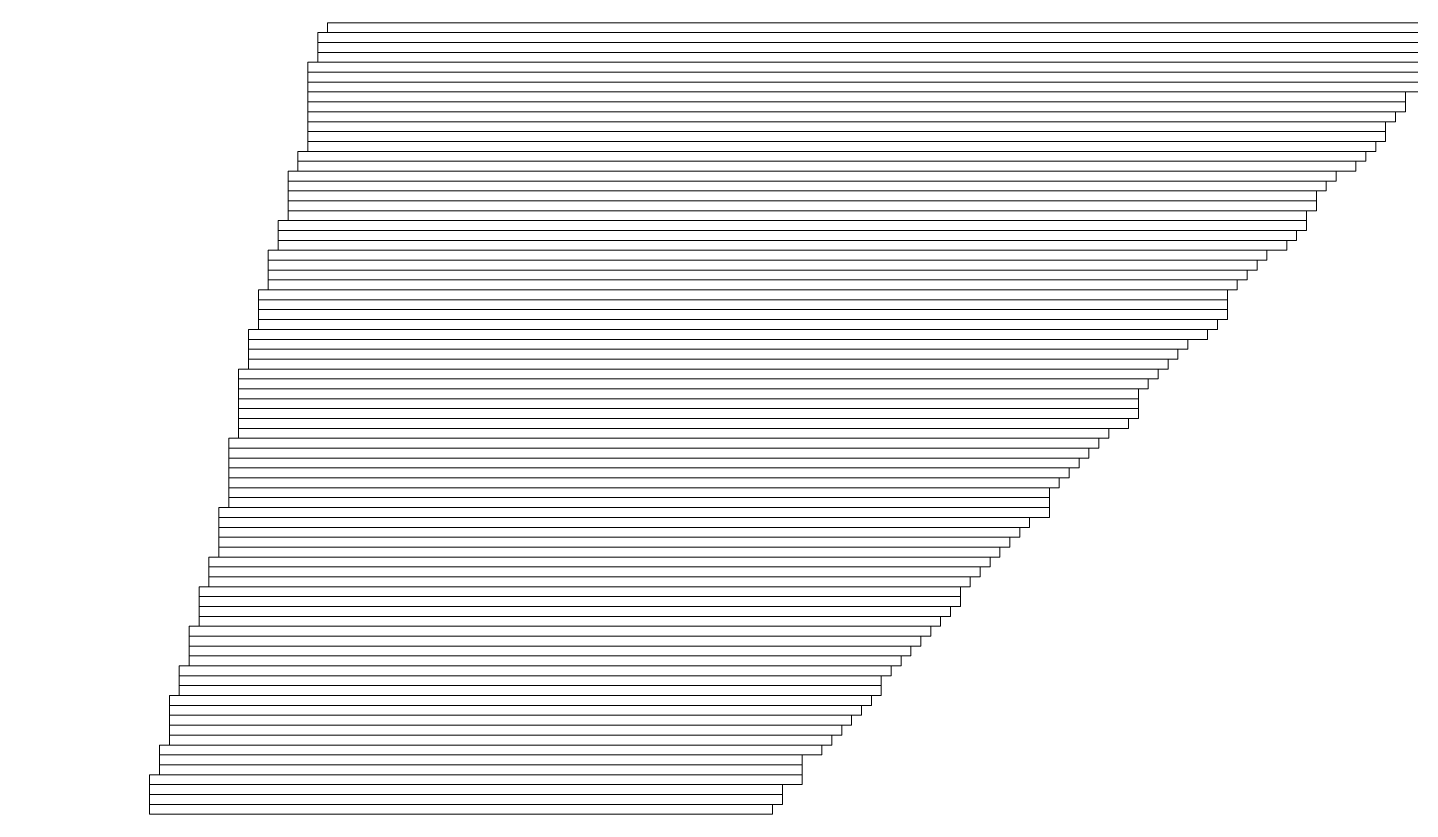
# Model space of a CAD drawing. Header units: millimetres. Extents: x -86 to 67, y -55 to 52.
# Drawn here: x -34.069 to -30.517, y -53.253 to -51.247 of the extents above; entities that cross this region are included whole.
import ezdxf

# ---------------------------------------------------------------- set-up
doc = ezdxf.new("R2010")
doc.units = ezdxf.units.MM
doc.header["$MEASUREMENT"] = 0
doc.layers.add('BG_OUTLINE', color=7, linetype='Continuous')
doc.layers.add('MA_PEN3', color=7, linetype='Continuous')

msp = doc.modelspace()

# ---------------------------------------------------------------- linework, layer by layer
at = {"layer": 'BG_OUTLINE', "color": 3, "lineweight": 9}
msp.add_open_spline([(-60.0926, 34.7331), (-60.0926, 34.7331), (63.7724, 34.7331), (63.7724, 34.7331), (63.7724, 34.7331), (64.585, 34.7336), (65.3646, 34.4113), (65.9396, 33.837), (65.9396, 33.837), (66.5146, 33.2627), (66.8379, 32.4797), (66.8384, 31.667), (66.8384, 31.667), (66.8384, 31.667), (66.8412, -52.28), (66.8412, -52.28), (66.8412, -52.28), (66.8412, -52.28), (66.8384, -52.1933), (66.8384, -52.1933), (66.8384, -52.1933), (66.8389, -53.006), (66.5166, -53.7856), (65.9424, -54.3606), (65.9424, -54.3606), (65.3681, -54.9356), (64.585, -55.2589), (63.7724, -55.2594), (63.7724, -55.2594), (63.7724, -55.2594), (-60.1869, -55.2594), (-60.1869, -55.2594), (-60.1869, -55.2594), (-60.1869, -55.2594), (-60.0853, -55.2518), (-60.0853, -55.2518), (-60.0853, -55.2518), (-60.8979, -55.2523), (-61.6775, -54.9299), (-62.2525, -54.3557), (-62.2525, -54.3557), (-62.8275, -53.7814), (-63.1508, -52.9984), (-63.1513, -52.1857), (-63.1513, -52.1857), (-63.1513, -52.1857), (-63.1587, 31.667), (-63.1587, 31.667), (-63.1587, 31.667), (-63.1592, 32.4797), (-62.8369, 33.2593), (-62.2626, 33.8343), (-62.2626, 33.8343), (-61.6883, 34.4093), (-60.9053, 34.7326), (-60.0926, 34.7331)], degree=3, knots=[0, 0, 0, 0, 0.071429, 0.071429, 0.071429, 0.071429, 0.142857, 0.142857, 0.142857, 0.142857, 0.214286, 0.214286, 0.214286, 0.214286, 0.285714, 0.285714, 0.285714, 0.285714, 0.357143, 0.357143, 0.357143, 0.357143, 0.428571, 0.428571, 0.428571, 0.428571, 0.5, 0.5, 0.5, 0.5, 0.571429, 0.571429, 0.571429, 0.571429, 0.642857, 0.642857, 0.642857, 0.642857, 0.714286, 0.714286, 0.714286, 0.714286, 0.785714, 0.785714, 0.785714, 0.785714, 0.857143, 0.857143, 0.857143, 0.857143, 0.928571, 0.928571, 0.928571, 0.928571, 1, 1, 1, 1], dxfattribs=at)
at = {"layer": 'MA_PEN3', "color": 5, "lineweight": 9}
for points in [[(-33.2984, -51.2594), (-33.2984, -51.2594), (-33.2984, -51.234), (-33.2984, -51.234), (-33.2984, -51.234), (-33.2984, -51.234), (-30.352, -51.234), (-30.352, -51.234), (-30.352, -51.234), (-30.352, -51.234), (-30.352, -51.2594), (-30.352, -51.2594), (-30.352, -51.2594), (-30.352, -51.2594), (-33.2984, -51.2594), (-33.2984, -51.2594)], [(-33.3238, -51.2848), (-33.3238, -51.2848), (-33.3238, -51.2594), (-33.3238, -51.2594), (-33.3238, -51.2594), (-33.3238, -51.2594), (-30.352, -51.2594), (-30.352, -51.2594), (-30.352, -51.2594), (-30.352, -51.2594), (-30.352, -51.2848), (-30.352, -51.2848), (-30.352, -51.2848), (-30.352, -51.2848), (-33.3238, -51.2848), (-33.3238, -51.2848)], [(-33.3238, -51.3102), (-33.3238, -51.3102), (-33.3238, -51.2848), (-33.3238, -51.2848), (-33.3238, -51.2848), (-33.3238, -51.2848), (-30.3774, -51.2848), (-30.3774, -51.2848), (-30.3774, -51.2848), (-30.3774, -51.2848), (-30.3774, -51.3102), (-30.3774, -51.3102), (-30.3774, -51.3102), (-30.3774, -51.3102), (-33.3238, -51.3102), (-33.3238, -51.3102)], [(-33.3238, -51.3356), (-33.3238, -51.3356), (-33.3238, -51.3102), (-33.3238, -51.3102), (-33.3238, -51.3102), (-33.3238, -51.3102), (-30.4028, -51.3102), (-30.4028, -51.3102), (-30.4028, -51.3102), (-30.4028, -51.3102), (-30.4028, -51.3356), (-30.4028, -51.3356), (-30.4028, -51.3356), (-30.4028, -51.3356), (-33.3238, -51.3356), (-33.3238, -51.3356)], [(-33.3492, -51.361), (-33.3492, -51.361), (-33.3492, -51.3356), (-33.3492, -51.3356), (-33.3492, -51.3356), (-33.3492, -51.3356), (-30.4282, -51.3356), (-30.4282, -51.3356), (-30.4282, -51.3356), (-30.4282, -51.3356), (-30.4282, -51.361), (-30.4282, -51.361), (-30.4282, -51.361), (-30.4282, -51.361), (-33.3492, -51.361), (-33.3492, -51.361)], [(-33.3492, -51.3864), (-33.3492, -51.3864), (-33.3492, -51.361), (-33.3492, -51.361), (-33.3492, -51.361), (-33.3492, -51.361), (-30.4536, -51.361), (-30.4536, -51.361), (-30.4536, -51.361), (-30.4536, -51.361), (-30.4536, -51.3864), (-30.4536, -51.3864), (-30.4536, -51.3864), (-30.4536, -51.3864), (-33.3492, -51.3864), (-33.3492, -51.3864)], [(-33.3492, -51.4118), (-33.3492, -51.4118), (-33.3492, -51.3864), (-33.3492, -51.3864), (-33.3492, -51.3864), (-33.3492, -51.3864), (-30.479, -51.3864), (-30.479, -51.3864), (-30.479, -51.3864), (-30.479, -51.3864), (-30.479, -51.4118), (-30.479, -51.4118), (-30.479, -51.4118), (-30.479, -51.4118), (-33.3492, -51.4118), (-33.3492, -51.4118)], [(-33.3492, -51.4372), (-33.3492, -51.4372), (-33.3492, -51.4118), (-33.3492, -51.4118), (-33.3492, -51.4118), (-33.3492, -51.4118), (-30.5298, -51.4118), (-30.5298, -51.4118), (-30.5298, -51.4118), (-30.5298, -51.4118), (-30.5298, -51.4372), (-30.5298, -51.4372), (-30.5298, -51.4372), (-30.5298, -51.4372), (-33.3492, -51.4372), (-33.3492, -51.4372)], [(-33.3492, -51.4626), (-33.3492, -51.4626), (-33.3492, -51.4372), (-33.3492, -51.4372), (-33.3492, -51.4372), (-33.3492, -51.4372), (-30.5298, -51.4372), (-30.5298, -51.4372), (-30.5298, -51.4372), (-30.5298, -51.4372), (-30.5298, -51.4626), (-30.5298, -51.4626), (-30.5298, -51.4626), (-30.5298, -51.4626), (-33.3492, -51.4626), (-33.3492, -51.4626)], [(-33.3492, -51.488), (-33.3492, -51.488), (-33.3492, -51.4626), (-33.3492, -51.4626), (-33.3492, -51.4626), (-33.3492, -51.4626), (-30.5552, -51.4626), (-30.5552, -51.4626), (-30.5552, -51.4626), (-30.5552, -51.4626), (-30.5552, -51.488), (-30.5552, -51.488), (-30.5552, -51.488), (-30.5552, -51.488), (-33.3492, -51.488), (-33.3492, -51.488)], [(-33.3492, -51.5134), (-33.3492, -51.5134), (-33.3492, -51.488), (-33.3492, -51.488), (-33.3492, -51.488), (-33.3492, -51.488), (-30.5806, -51.488), (-30.5806, -51.488), (-30.5806, -51.488), (-30.5806, -51.488), (-30.5806, -51.5134), (-30.5806, -51.5134), (-30.5806, -51.5134), (-30.5806, -51.5134), (-33.3492, -51.5134), (-33.3492, -51.5134)], [(-33.3492, -51.5388), (-33.3492, -51.5388), (-33.3492, -51.5134), (-33.3492, -51.5134), (-33.3492, -51.5134), (-33.3492, -51.5134), (-30.5806, -51.5134), (-30.5806, -51.5134), (-30.5806, -51.5134), (-30.5806, -51.5134), (-30.5806, -51.5388), (-30.5806, -51.5388), (-30.5806, -51.5388), (-30.5806, -51.5388), (-33.3492, -51.5388), (-33.3492, -51.5388)], [(-33.3746, -51.5896), (-33.3746, -51.5896), (-33.3746, -51.5642), (-33.3746, -51.5642), (-33.3746, -51.5642), (-33.3746, -51.5642), (-30.6314, -51.5642), (-30.6314, -51.5642), (-30.6314, -51.5642), (-30.6314, -51.5642), (-30.6314, -51.5896), (-30.6314, -51.5896), (-30.6314, -51.5896), (-30.6314, -51.5896), (-33.3746, -51.5896), (-33.3746, -51.5896)], [(-33.3492, -51.5642), (-33.3492, -51.5642), (-33.3492, -51.5388), (-33.3492, -51.5388), (-33.3492, -51.5388), (-33.3492, -51.5388), (-30.606, -51.5388), (-30.606, -51.5388), (-30.606, -51.5388), (-30.606, -51.5388), (-30.606, -51.5642), (-30.606, -51.5642), (-30.606, -51.5642), (-30.606, -51.5642), (-33.3492, -51.5642), (-33.3492, -51.5642)], [(-33.3746, -51.615), (-33.3746, -51.615), (-33.3746, -51.5896), (-33.3746, -51.5896), (-33.3746, -51.5896), (-33.3746, -51.5896), (-30.6568, -51.5896), (-30.6568, -51.5896), (-30.6568, -51.5896), (-30.6568, -51.5896), (-30.6568, -51.615), (-30.6568, -51.615), (-30.6568, -51.615), (-30.6568, -51.615), (-33.3746, -51.615), (-33.3746, -51.615)], [(-33.4, -51.6404), (-33.4, -51.6404), (-33.4, -51.615), (-33.4, -51.615), (-33.4, -51.615), (-33.4, -51.615), (-30.7076, -51.615), (-30.7076, -51.615), (-30.7076, -51.615), (-30.7076, -51.615), (-30.7076, -51.6404), (-30.7076, -51.6404), (-30.7076, -51.6404), (-30.7076, -51.6404), (-33.4, -51.6404), (-33.4, -51.6404)], [(-33.4, -51.6658), (-33.4, -51.6658), (-33.4, -51.6404), (-33.4, -51.6404), (-33.4, -51.6404), (-33.4, -51.6404), (-30.733, -51.6404), (-30.733, -51.6404), (-30.733, -51.6404), (-30.733, -51.6404), (-30.733, -51.6658), (-30.733, -51.6658), (-30.733, -51.6658), (-30.733, -51.6658), (-33.4, -51.6658), (-33.4, -51.6658)], [(-33.4, -51.6912), (-33.4, -51.6912), (-33.4, -51.6658), (-33.4, -51.6658), (-33.4, -51.6658), (-33.4, -51.6658), (-30.7584, -51.6658), (-30.7584, -51.6658), (-30.7584, -51.6658), (-30.7584, -51.6658), (-30.7584, -51.6912), (-30.7584, -51.6912), (-30.7584, -51.6912), (-30.7584, -51.6912), (-33.4, -51.6912), (-33.4, -51.6912)], [(-33.4, -51.7166), (-33.4, -51.7166), (-33.4, -51.6912), (-33.4, -51.6912), (-33.4, -51.6912), (-33.4, -51.6912), (-30.7584, -51.6912), (-30.7584, -51.6912), (-30.7584, -51.6912), (-30.7584, -51.6912), (-30.7584, -51.7166), (-30.7584, -51.7166), (-30.7584, -51.7166), (-30.7584, -51.7166), (-33.4, -51.7166), (-33.4, -51.7166)], [(-33.4254, -51.7674), (-33.4254, -51.7674), (-33.4254, -51.742), (-33.4254, -51.742), (-33.4254, -51.742), (-33.4254, -51.742), (-30.7838, -51.742), (-30.7838, -51.742), (-30.7838, -51.742), (-30.7838, -51.742), (-30.7838, -51.7674), (-30.7838, -51.7674), (-30.7838, -51.7674), (-30.7838, -51.7674), (-33.4254, -51.7674), (-33.4254, -51.7674)], [(-33.4, -51.742), (-33.4, -51.742), (-33.4, -51.7166), (-33.4, -51.7166), (-33.4, -51.7166), (-33.4, -51.7166), (-30.7838, -51.7166), (-30.7838, -51.7166), (-30.7838, -51.7166), (-30.7838, -51.7166), (-30.7838, -51.742), (-30.7838, -51.742), (-30.7838, -51.742), (-30.7838, -51.742), (-33.4, -51.742), (-33.4, -51.742)], [(-33.4254, -51.7928), (-33.4254, -51.7928), (-33.4254, -51.7674), (-33.4254, -51.7674), (-33.4254, -51.7674), (-33.4254, -51.7674), (-30.8092, -51.7674), (-30.8092, -51.7674), (-30.8092, -51.7674), (-30.8092, -51.7674), (-30.8092, -51.7928), (-30.8092, -51.7928), (-30.8092, -51.7928), (-30.8092, -51.7928), (-33.4254, -51.7928), (-33.4254, -51.7928)], [(-33.4508, -51.8436), (-33.4508, -51.8436), (-33.4508, -51.8182), (-33.4508, -51.8182), (-33.4508, -51.8182), (-33.4508, -51.8182), (-30.8854, -51.8182), (-30.8854, -51.8182), (-30.8854, -51.8182), (-30.8854, -51.8182), (-30.8854, -51.8436), (-30.8854, -51.8436), (-30.8854, -51.8436), (-30.8854, -51.8436), (-33.4508, -51.8436), (-33.4508, -51.8436)], [(-33.4254, -51.8182), (-33.4254, -51.8182), (-33.4254, -51.7928), (-33.4254, -51.7928), (-33.4254, -51.7928), (-33.4254, -51.7928), (-30.8346, -51.7928), (-30.8346, -51.7928), (-30.8346, -51.7928), (-30.8346, -51.7928), (-30.8346, -51.8182), (-30.8346, -51.8182), (-30.8346, -51.8182), (-30.8346, -51.8182), (-33.4254, -51.8182), (-33.4254, -51.8182)], [(-33.4508, -51.869), (-33.4508, -51.869), (-33.4508, -51.8436), (-33.4508, -51.8436), (-33.4508, -51.8436), (-33.4508, -51.8436), (-30.9108, -51.8436), (-30.9108, -51.8436), (-30.9108, -51.8436), (-30.9108, -51.8436), (-30.9108, -51.869), (-30.9108, -51.869), (-30.9108, -51.869), (-30.9108, -51.869), (-33.4508, -51.869), (-33.4508, -51.869)], [(-33.4508, -51.8944), (-33.4508, -51.8944), (-33.4508, -51.869), (-33.4508, -51.869), (-33.4508, -51.869), (-33.4508, -51.869), (-30.9362, -51.869), (-30.9362, -51.869), (-30.9362, -51.869), (-30.9362, -51.869), (-30.9362, -51.8944), (-30.9362, -51.8944), (-30.9362, -51.8944), (-30.9362, -51.8944), (-33.4508, -51.8944), (-33.4508, -51.8944)], [(-33.4762, -51.9452), (-33.4762, -51.9452), (-33.4762, -51.9198), (-33.4762, -51.9198), (-33.4762, -51.9198), (-33.4762, -51.9198), (-30.987, -51.9198), (-30.987, -51.9198), (-30.987, -51.9198), (-30.987, -51.9198), (-30.987, -51.9452), (-30.987, -51.9452), (-30.987, -51.9452), (-30.987, -51.9452), (-33.4762, -51.9452), (-33.4762, -51.9452)], [(-33.4508, -51.9198), (-33.4508, -51.9198), (-33.4508, -51.8944), (-33.4508, -51.8944), (-33.4508, -51.8944), (-33.4508, -51.8944), (-30.9616, -51.8944), (-30.9616, -51.8944), (-30.9616, -51.8944), (-30.9616, -51.8944), (-30.9616, -51.9198), (-30.9616, -51.9198), (-30.9616, -51.9198), (-30.9616, -51.9198), (-33.4508, -51.9198), (-33.4508, -51.9198)], [(-33.4762, -51.9706), (-33.4762, -51.9706), (-33.4762, -51.9452), (-33.4762, -51.9452), (-33.4762, -51.9452), (-33.4762, -51.9452), (-30.987, -51.9452), (-30.987, -51.9452), (-30.987, -51.9452), (-30.987, -51.9452), (-30.987, -51.9706), (-30.987, -51.9706), (-30.987, -51.9706), (-30.987, -51.9706), (-33.4762, -51.9706), (-33.4762, -51.9706)], [(-33.4762, -51.996), (-33.4762, -51.996), (-33.4762, -51.9706), (-33.4762, -51.9706), (-33.4762, -51.9706), (-33.4762, -51.9706), (-30.987, -51.9706), (-30.987, -51.9706), (-30.987, -51.9706), (-30.987, -51.9706), (-30.987, -51.996), (-30.987, -51.996), (-30.987, -51.996), (-30.987, -51.996), (-33.4762, -51.996), (-33.4762, -51.996)], [(-33.4762, -52.0214), (-33.4762, -52.0214), (-33.4762, -51.996), (-33.4762, -51.996), (-33.4762, -51.996), (-33.4762, -51.996), (-31.0124, -51.996), (-31.0124, -51.996), (-31.0124, -51.996), (-31.0124, -51.996), (-31.0124, -52.0214), (-31.0124, -52.0214), (-31.0124, -52.0214), (-31.0124, -52.0214), (-33.4762, -52.0214), (-33.4762, -52.0214)], [(-33.5016, -52.0468), (-33.5016, -52.0468), (-33.5016, -52.0214), (-33.5016, -52.0214), (-33.5016, -52.0214), (-33.5016, -52.0214), (-31.0378, -52.0214), (-31.0378, -52.0214), (-31.0378, -52.0214), (-31.0378, -52.0214), (-31.0378, -52.0468), (-31.0378, -52.0468), (-31.0378, -52.0468), (-31.0378, -52.0468), (-33.5016, -52.0468), (-33.5016, -52.0468)], [(-33.5016, -52.0722), (-33.5016, -52.0722), (-33.5016, -52.0468), (-33.5016, -52.0468), (-33.5016, -52.0468), (-33.5016, -52.0468), (-31.0886, -52.0468), (-31.0886, -52.0468), (-31.0886, -52.0468), (-31.0886, -52.0468), (-31.0886, -52.0722), (-31.0886, -52.0722), (-31.0886, -52.0722), (-31.0886, -52.0722), (-33.5016, -52.0722), (-33.5016, -52.0722)], [(-33.5016, -52.0976), (-33.5016, -52.0976), (-33.5016, -52.0722), (-33.5016, -52.0722), (-33.5016, -52.0722), (-33.5016, -52.0722), (-31.114, -52.0722), (-31.114, -52.0722), (-31.114, -52.0722), (-31.114, -52.0722), (-31.114, -52.0976), (-31.114, -52.0976), (-31.114, -52.0976), (-31.114, -52.0976), (-33.5016, -52.0976), (-33.5016, -52.0976)], [(-33.5016, -52.123), (-33.5016, -52.123), (-33.5016, -52.0976), (-33.5016, -52.0976), (-33.5016, -52.0976), (-33.5016, -52.0976), (-31.1394, -52.0976), (-31.1394, -52.0976), (-31.1394, -52.0976), (-31.1394, -52.0976), (-31.1394, -52.123), (-31.1394, -52.123), (-31.1394, -52.123), (-31.1394, -52.123), (-33.5016, -52.123), (-33.5016, -52.123)], [(-33.527, -52.1484), (-33.527, -52.1484), (-33.527, -52.123), (-33.527, -52.123), (-33.527, -52.123), (-33.527, -52.123), (-31.1648, -52.123), (-31.1648, -52.123), (-31.1648, -52.123), (-31.1648, -52.123), (-31.1648, -52.1484), (-31.1648, -52.1484), (-31.1648, -52.1484), (-31.1648, -52.1484), (-33.527, -52.1484), (-33.527, -52.1484)], [(-33.527, -52.1738), (-33.527, -52.1738), (-33.527, -52.1484), (-33.527, -52.1484), (-33.527, -52.1484), (-33.527, -52.1484), (-31.1902, -52.1484), (-31.1902, -52.1484), (-31.1902, -52.1484), (-31.1902, -52.1484), (-31.1902, -52.1738), (-31.1902, -52.1738), (-31.1902, -52.1738), (-31.1902, -52.1738), (-33.527, -52.1738), (-33.527, -52.1738)], [(-33.527, -52.1992), (-33.527, -52.1992), (-33.527, -52.1738), (-33.527, -52.1738), (-33.527, -52.1738), (-33.527, -52.1738), (-31.2156, -52.1738), (-31.2156, -52.1738), (-31.2156, -52.1738), (-31.2156, -52.1738), (-31.2156, -52.1992), (-31.2156, -52.1992), (-31.2156, -52.1992), (-31.2156, -52.1992), (-33.527, -52.1992), (-33.527, -52.1992)], [(-33.527, -52.2246), (-33.527, -52.2246), (-33.527, -52.1992), (-33.527, -52.1992), (-33.527, -52.1992), (-33.527, -52.1992), (-31.2156, -52.1992), (-31.2156, -52.1992), (-31.2156, -52.1992), (-31.2156, -52.1992), (-31.2156, -52.2246), (-31.2156, -52.2246), (-31.2156, -52.2246), (-31.2156, -52.2246), (-33.527, -52.2246), (-33.527, -52.2246)], [(-33.527, -52.25), (-33.527, -52.25), (-33.527, -52.2246), (-33.527, -52.2246), (-33.527, -52.2246), (-33.527, -52.2246), (-31.2156, -52.2246), (-31.2156, -52.2246), (-31.2156, -52.2246), (-31.2156, -52.2246), (-31.2156, -52.25), (-31.2156, -52.25), (-31.2156, -52.25), (-31.2156, -52.25), (-33.527, -52.25), (-33.527, -52.25)], [(-33.527, -52.2754), (-33.527, -52.2754), (-33.527, -52.25), (-33.527, -52.25), (-33.527, -52.25), (-33.527, -52.25), (-31.241, -52.25), (-31.241, -52.25), (-31.241, -52.25), (-31.241, -52.25), (-31.241, -52.2754), (-31.241, -52.2754), (-31.241, -52.2754), (-31.241, -52.2754), (-33.527, -52.2754), (-33.527, -52.2754)], [(-33.527, -52.3008), (-33.527, -52.3008), (-33.527, -52.2754), (-33.527, -52.2754), (-33.527, -52.2754), (-33.527, -52.2754), (-31.2918, -52.2754), (-31.2918, -52.2754), (-31.2918, -52.2754), (-31.2918, -52.2754), (-31.2918, -52.3008), (-31.2918, -52.3008), (-31.2918, -52.3008), (-31.2918, -52.3008), (-33.527, -52.3008), (-33.527, -52.3008)], [(-33.5524, -52.3262), (-33.5524, -52.3262), (-33.5524, -52.3008), (-33.5524, -52.3008), (-33.5524, -52.3008), (-33.5524, -52.3008), (-31.3172, -52.3008), (-31.3172, -52.3008), (-31.3172, -52.3008), (-31.3172, -52.3008), (-31.3172, -52.3262), (-31.3172, -52.3262), (-31.3172, -52.3262), (-31.3172, -52.3262), (-33.5524, -52.3262), (-33.5524, -52.3262)], [(-33.5524, -52.3516), (-33.5524, -52.3516), (-33.5524, -52.3262), (-33.5524, -52.3262), (-33.5524, -52.3262), (-33.5524, -52.3262), (-31.3426, -52.3262), (-31.3426, -52.3262), (-31.3426, -52.3262), (-31.3426, -52.3262), (-31.3426, -52.3516), (-31.3426, -52.3516), (-31.3426, -52.3516), (-31.3426, -52.3516), (-33.5524, -52.3516), (-33.5524, -52.3516)], [(-33.5524, -52.377), (-33.5524, -52.377), (-33.5524, -52.3516), (-33.5524, -52.3516), (-33.5524, -52.3516), (-33.5524, -52.3516), (-31.368, -52.3516), (-31.368, -52.3516), (-31.368, -52.3516), (-31.368, -52.3516), (-31.368, -52.377), (-31.368, -52.377), (-31.368, -52.377), (-31.368, -52.377), (-33.5524, -52.377), (-33.5524, -52.377)], [(-33.5524, -52.4024), (-33.5524, -52.4024), (-33.5524, -52.377), (-33.5524, -52.377), (-33.5524, -52.377), (-33.5524, -52.377), (-31.3934, -52.377), (-31.3934, -52.377), (-31.3934, -52.377), (-31.3934, -52.377), (-31.3934, -52.4024), (-31.3934, -52.4024), (-31.3934, -52.4024), (-31.3934, -52.4024), (-33.5524, -52.4024), (-33.5524, -52.4024)], [(-33.5524, -52.4278), (-33.5524, -52.4278), (-33.5524, -52.4024), (-33.5524, -52.4024), (-33.5524, -52.4024), (-33.5524, -52.4024), (-31.4188, -52.4024), (-31.4188, -52.4024), (-31.4188, -52.4024), (-31.4188, -52.4024), (-31.4188, -52.4278), (-31.4188, -52.4278), (-31.4188, -52.4278), (-31.4188, -52.4278), (-33.5524, -52.4278), (-33.5524, -52.4278)], [(-33.5524, -52.4532), (-33.5524, -52.4532), (-33.5524, -52.4278), (-33.5524, -52.4278), (-33.5524, -52.4278), (-33.5524, -52.4278), (-31.4442, -52.4278), (-31.4442, -52.4278), (-31.4442, -52.4278), (-31.4442, -52.4278), (-31.4442, -52.4532), (-31.4442, -52.4532), (-31.4442, -52.4532), (-31.4442, -52.4532), (-33.5524, -52.4532), (-33.5524, -52.4532)], [(-33.5524, -52.4786), (-33.5524, -52.4786), (-33.5524, -52.4532), (-33.5524, -52.4532), (-33.5524, -52.4532), (-33.5524, -52.4532), (-31.4442, -52.4532), (-31.4442, -52.4532), (-31.4442, -52.4532), (-31.4442, -52.4532), (-31.4442, -52.4786), (-31.4442, -52.4786), (-31.4442, -52.4786), (-31.4442, -52.4786), (-33.5524, -52.4786), (-33.5524, -52.4786)], [(-33.5778, -52.504), (-33.5778, -52.504), (-33.5778, -52.4786), (-33.5778, -52.4786), (-33.5778, -52.4786), (-33.5778, -52.4786), (-31.4442, -52.4786), (-31.4442, -52.4786), (-31.4442, -52.4786), (-31.4442, -52.4786), (-31.4442, -52.504), (-31.4442, -52.504), (-31.4442, -52.504), (-31.4442, -52.504), (-33.5778, -52.504), (-33.5778, -52.504)], [(-33.5778, -52.5294), (-33.5778, -52.5294), (-33.5778, -52.504), (-33.5778, -52.504), (-33.5778, -52.504), (-33.5778, -52.504), (-31.495, -52.504), (-31.495, -52.504), (-31.495, -52.504), (-31.495, -52.504), (-31.495, -52.5294), (-31.495, -52.5294), (-31.495, -52.5294), (-31.495, -52.5294), (-33.5778, -52.5294), (-33.5778, -52.5294)], [(-33.5778, -52.5548), (-33.5778, -52.5548), (-33.5778, -52.5294), (-33.5778, -52.5294), (-33.5778, -52.5294), (-33.5778, -52.5294), (-31.5204, -52.5294), (-31.5204, -52.5294), (-31.5204, -52.5294), (-31.5204, -52.5294), (-31.5204, -52.5548), (-31.5204, -52.5548), (-31.5204, -52.5548), (-31.5204, -52.5548), (-33.5778, -52.5548), (-33.5778, -52.5548)], [(-33.5778, -52.5802), (-33.5778, -52.5802), (-33.5778, -52.5548), (-33.5778, -52.5548), (-33.5778, -52.5548), (-33.5778, -52.5548), (-31.5458, -52.5548), (-31.5458, -52.5548), (-31.5458, -52.5548), (-31.5458, -52.5548), (-31.5458, -52.5802), (-31.5458, -52.5802), (-31.5458, -52.5802), (-31.5458, -52.5802), (-33.5778, -52.5802), (-33.5778, -52.5802)], [(-33.5778, -52.6056), (-33.5778, -52.6056), (-33.5778, -52.5802), (-33.5778, -52.5802), (-33.5778, -52.5802), (-33.5778, -52.5802), (-31.5712, -52.5802), (-31.5712, -52.5802), (-31.5712, -52.5802), (-31.5712, -52.5802), (-31.5712, -52.6056), (-31.5712, -52.6056), (-31.5712, -52.6056), (-31.5712, -52.6056), (-33.5778, -52.6056), (-33.5778, -52.6056)], [(-33.6032, -52.631), (-33.6032, -52.631), (-33.6032, -52.6056), (-33.6032, -52.6056), (-33.6032, -52.6056), (-33.6032, -52.6056), (-31.5966, -52.6056), (-31.5966, -52.6056), (-31.5966, -52.6056), (-31.5966, -52.6056), (-31.5966, -52.631), (-31.5966, -52.631), (-31.5966, -52.631), (-31.5966, -52.631), (-33.6032, -52.631), (-33.6032, -52.631)], [(-33.6032, -52.6564), (-33.6032, -52.6564), (-33.6032, -52.631), (-33.6032, -52.631), (-33.6032, -52.631), (-33.6032, -52.631), (-31.622, -52.631), (-31.622, -52.631), (-31.622, -52.631), (-31.622, -52.631), (-31.622, -52.6564), (-31.622, -52.6564), (-31.622, -52.6564), (-31.622, -52.6564), (-33.6032, -52.6564), (-33.6032, -52.6564)], [(-33.6032, -52.6818), (-33.6032, -52.6818), (-33.6032, -52.6564), (-33.6032, -52.6564), (-33.6032, -52.6564), (-33.6032, -52.6564), (-31.6474, -52.6564), (-31.6474, -52.6564), (-31.6474, -52.6564), (-31.6474, -52.6564), (-31.6474, -52.6818), (-31.6474, -52.6818), (-31.6474, -52.6818), (-31.6474, -52.6818), (-33.6032, -52.6818), (-33.6032, -52.6818)], [(-33.6286, -52.7072), (-33.6286, -52.7072), (-33.6286, -52.6818), (-33.6286, -52.6818), (-33.6286, -52.6818), (-33.6286, -52.6818), (-31.6728, -52.6818), (-31.6728, -52.6818), (-31.6728, -52.6818), (-31.6728, -52.6818), (-31.6728, -52.7072), (-31.6728, -52.7072), (-31.6728, -52.7072), (-31.6728, -52.7072), (-33.6286, -52.7072), (-33.6286, -52.7072)], [(-33.6286, -52.7326), (-33.6286, -52.7326), (-33.6286, -52.7072), (-33.6286, -52.7072), (-33.6286, -52.7072), (-33.6286, -52.7072), (-31.6728, -52.7072), (-31.6728, -52.7072), (-31.6728, -52.7072), (-31.6728, -52.7072), (-31.6728, -52.7326), (-31.6728, -52.7326), (-31.6728, -52.7326), (-31.6728, -52.7326), (-33.6286, -52.7326), (-33.6286, -52.7326)], [(-33.6286, -52.758), (-33.6286, -52.758), (-33.6286, -52.7326), (-33.6286, -52.7326), (-33.6286, -52.7326), (-33.6286, -52.7326), (-31.6982, -52.7326), (-31.6982, -52.7326), (-31.6982, -52.7326), (-31.6982, -52.7326), (-31.6982, -52.758), (-31.6982, -52.758), (-31.6982, -52.758), (-31.6982, -52.758), (-33.6286, -52.758), (-33.6286, -52.758)], [(-33.6286, -52.7834), (-33.6286, -52.7834), (-33.6286, -52.758), (-33.6286, -52.758), (-33.6286, -52.758), (-33.6286, -52.758), (-31.7236, -52.758), (-31.7236, -52.758), (-31.7236, -52.758), (-31.7236, -52.758), (-31.7236, -52.7834), (-31.7236, -52.7834), (-31.7236, -52.7834), (-31.7236, -52.7834), (-33.6286, -52.7834), (-33.6286, -52.7834)], [(-33.654, -52.8088), (-33.654, -52.8088), (-33.654, -52.7834), (-33.654, -52.7834), (-33.654, -52.7834), (-33.654, -52.7834), (-31.749, -52.7834), (-31.749, -52.7834), (-31.749, -52.7834), (-31.749, -52.7834), (-31.749, -52.8088), (-31.749, -52.8088), (-31.749, -52.8088), (-31.749, -52.8088), (-33.654, -52.8088), (-33.654, -52.8088)], [(-33.654, -52.8342), (-33.654, -52.8342), (-33.654, -52.8088), (-33.654, -52.8088), (-33.654, -52.8088), (-33.654, -52.8088), (-31.7744, -52.8088), (-31.7744, -52.8088), (-31.7744, -52.8088), (-31.7744, -52.8088), (-31.7744, -52.8342), (-31.7744, -52.8342), (-31.7744, -52.8342), (-31.7744, -52.8342), (-33.654, -52.8342), (-33.654, -52.8342)], [(-33.654, -52.8596), (-33.654, -52.8596), (-33.654, -52.8342), (-33.654, -52.8342), (-33.654, -52.8342), (-33.654, -52.8342), (-31.7998, -52.8342), (-31.7998, -52.8342), (-31.7998, -52.8342), (-31.7998, -52.8342), (-31.7998, -52.8596), (-31.7998, -52.8596), (-31.7998, -52.8596), (-31.7998, -52.8596), (-33.654, -52.8596), (-33.654, -52.8596)], [(-33.654, -52.885), (-33.654, -52.885), (-33.654, -52.8596), (-33.654, -52.8596), (-33.654, -52.8596), (-33.654, -52.8596), (-31.8252, -52.8596), (-31.8252, -52.8596), (-31.8252, -52.8596), (-31.8252, -52.8596), (-31.8252, -52.885), (-31.8252, -52.885), (-31.8252, -52.885), (-31.8252, -52.885), (-33.654, -52.885), (-33.654, -52.885)], [(-33.6794, -52.9104), (-33.6794, -52.9104), (-33.6794, -52.885), (-33.6794, -52.885), (-33.6794, -52.885), (-33.6794, -52.885), (-31.8506, -52.885), (-31.8506, -52.885), (-31.8506, -52.885), (-31.8506, -52.885), (-31.8506, -52.9104), (-31.8506, -52.9104), (-31.8506, -52.9104), (-31.8506, -52.9104), (-33.6794, -52.9104), (-33.6794, -52.9104)], [(-33.6794, -52.9358), (-33.6794, -52.9358), (-33.6794, -52.9104), (-33.6794, -52.9104), (-33.6794, -52.9104), (-33.6794, -52.9104), (-31.876, -52.9104), (-31.876, -52.9104), (-31.876, -52.9104), (-31.876, -52.9104), (-31.876, -52.9358), (-31.876, -52.9358), (-31.876, -52.9358), (-31.876, -52.9358), (-33.6794, -52.9358), (-33.6794, -52.9358)], [(-33.6794, -52.9612), (-33.6794, -52.9612), (-33.6794, -52.9358), (-33.6794, -52.9358), (-33.6794, -52.9358), (-33.6794, -52.9358), (-31.876, -52.9358), (-31.876, -52.9358), (-31.876, -52.9358), (-31.876, -52.9358), (-31.876, -52.9612), (-31.876, -52.9612), (-31.876, -52.9612), (-31.876, -52.9612), (-33.6794, -52.9612), (-33.6794, -52.9612)], [(-33.7048, -52.9866), (-33.7048, -52.9866), (-33.7048, -52.9612), (-33.7048, -52.9612), (-33.7048, -52.9612), (-33.7048, -52.9612), (-31.9014, -52.9612), (-31.9014, -52.9612), (-31.9014, -52.9612), (-31.9014, -52.9612), (-31.9014, -52.9866), (-31.9014, -52.9866), (-31.9014, -52.9866), (-31.9014, -52.9866), (-33.7048, -52.9866), (-33.7048, -52.9866)], [(-33.7048, -53.012), (-33.7048, -53.012), (-33.7048, -52.9866), (-33.7048, -52.9866), (-33.7048, -52.9866), (-33.7048, -52.9866), (-31.9268, -52.9866), (-31.9268, -52.9866), (-31.9268, -52.9866), (-31.9268, -52.9866), (-31.9268, -53.012), (-31.9268, -53.012), (-31.9268, -53.012), (-31.9268, -53.012), (-33.7048, -53.012), (-33.7048, -53.012)], [(-33.7048, -53.0374), (-33.7048, -53.0374), (-33.7048, -53.012), (-33.7048, -53.012), (-33.7048, -53.012), (-33.7048, -53.012), (-31.9522, -53.012), (-31.9522, -53.012), (-31.9522, -53.012), (-31.9522, -53.012), (-31.9522, -53.0374), (-31.9522, -53.0374), (-31.9522, -53.0374), (-31.9522, -53.0374), (-33.7048, -53.0374), (-33.7048, -53.0374)], [(-33.7048, -53.0628), (-33.7048, -53.0628), (-33.7048, -53.0374), (-33.7048, -53.0374), (-33.7048, -53.0374), (-33.7048, -53.0374), (-31.9776, -53.0374), (-31.9776, -53.0374), (-31.9776, -53.0374), (-31.9776, -53.0374), (-31.9776, -53.0628), (-31.9776, -53.0628), (-31.9776, -53.0628), (-31.9776, -53.0628), (-33.7048, -53.0628), (-33.7048, -53.0628)], [(-33.7302, -53.1136), (-33.7302, -53.1136), (-33.7302, -53.0882), (-33.7302, -53.0882), (-33.7302, -53.0882), (-33.7302, -53.0882), (-32.0284, -53.0882), (-32.0284, -53.0882), (-32.0284, -53.0882), (-32.0284, -53.0882), (-32.0284, -53.1136), (-32.0284, -53.1136), (-32.0284, -53.1136), (-32.0284, -53.1136), (-33.7302, -53.1136), (-33.7302, -53.1136)], [(-33.7048, -53.0882), (-33.7048, -53.0882), (-33.7048, -53.0628), (-33.7048, -53.0628), (-33.7048, -53.0628), (-33.7048, -53.0628), (-32.003, -53.0628), (-32.003, -53.0628), (-32.003, -53.0628), (-32.003, -53.0628), (-32.003, -53.0882), (-32.003, -53.0882), (-32.003, -53.0882), (-32.003, -53.0882), (-33.7048, -53.0882), (-33.7048, -53.0882)], [(-33.7302, -53.139), (-33.7302, -53.139), (-33.7302, -53.1136), (-33.7302, -53.1136), (-33.7302, -53.1136), (-33.7302, -53.1136), (-32.0792, -53.1136), (-32.0792, -53.1136), (-32.0792, -53.1136), (-32.0792, -53.1136), (-32.0792, -53.139), (-32.0792, -53.139), (-32.0792, -53.139), (-32.0792, -53.139), (-33.7302, -53.139), (-33.7302, -53.139)], [(-33.7556, -53.1898), (-33.7556, -53.1898), (-33.7556, -53.1644), (-33.7556, -53.1644), (-33.7556, -53.1644), (-33.7556, -53.1644), (-32.0792, -53.1644), (-32.0792, -53.1644), (-32.0792, -53.1644), (-32.0792, -53.1644), (-32.0792, -53.1898), (-32.0792, -53.1898), (-32.0792, -53.1898), (-32.0792, -53.1898), (-33.7556, -53.1898), (-33.7556, -53.1898)], [(-33.7302, -53.1644), (-33.7302, -53.1644), (-33.7302, -53.139), (-33.7302, -53.139), (-33.7302, -53.139), (-33.7302, -53.139), (-32.0792, -53.139), (-32.0792, -53.139), (-32.0792, -53.139), (-32.0792, -53.139), (-32.0792, -53.1644), (-32.0792, -53.1644), (-32.0792, -53.1644), (-32.0792, -53.1644), (-33.7302, -53.1644), (-33.7302, -53.1644)], [(-33.7556, -53.2152), (-33.7556, -53.2152), (-33.7556, -53.1898), (-33.7556, -53.1898), (-33.7556, -53.1898), (-33.7556, -53.1898), (-32.13, -53.1898), (-32.13, -53.1898), (-32.13, -53.1898), (-32.13, -53.1898), (-32.13, -53.2152), (-32.13, -53.2152), (-32.13, -53.2152), (-32.13, -53.2152), (-33.7556, -53.2152), (-33.7556, -53.2152)], [(-33.7556, -53.2406), (-33.7556, -53.2406), (-33.7556, -53.2152), (-33.7556, -53.2152), (-33.7556, -53.2152), (-33.7556, -53.2152), (-32.13, -53.2152), (-32.13, -53.2152), (-32.13, -53.2152), (-32.13, -53.2152), (-32.13, -53.2406), (-32.13, -53.2406), (-32.13, -53.2406), (-32.13, -53.2406), (-33.7556, -53.2406), (-33.7556, -53.2406)], [(-33.7556, -53.266), (-33.7556, -53.266), (-33.7556, -53.2406), (-33.7556, -53.2406), (-33.7556, -53.2406), (-33.7556, -53.2406), (-32.1554, -53.2406), (-32.1554, -53.2406), (-32.1554, -53.2406), (-32.1554, -53.2406), (-32.1554, -53.266), (-32.1554, -53.266), (-32.1554, -53.266), (-32.1554, -53.266), (-33.7556, -53.266), (-33.7556, -53.266)]]:
    msp.add_open_spline(points, degree=3, knots=[0, 0, 0, 0, 0.25, 0.25, 0.25, 0.25, 0.5, 0.5, 0.5, 0.5, 0.75, 0.75, 0.75, 0.75, 1, 1, 1, 1], dxfattribs=at)

doc.saveas('drawing.dxf')
